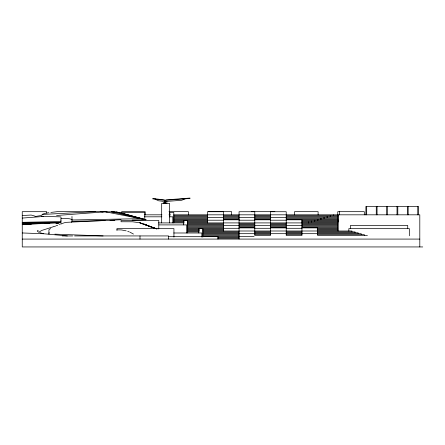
<?xml version="1.0" encoding="UTF-8"?>
<svg xmlns="http://www.w3.org/2000/svg" width="445" height="445" viewBox="0 0 445 445"><rect width="100%" height="100%" fill="white"/><g stroke="black" fill="none" stroke-linecap="round" stroke-linejoin="round"><path stroke-width="0.67" d="M155.166 198.793L155.116 199.182L158.515 200.778L163.304 201.351L163.304 203.382M164.483 200.306L164.528 199.916L152.785 198.509L152.735 198.898L164.483 200.306L164.483 203.382M71.473 222.344L71.634 222.011M49.128 232.568L48.922 234.187M42.002 214.395L44.823 213.372L48.906 212.693M38.576 232.435L41.619 230.482L53.205 226.783M50.63 228.502L48.939 229.737L48.9 233.564M185.259 198.815L181.699 200.267L166.33 201.435M53.517 226.677L55.619 226.071M61.621 223.674L65.576 222.378L121.062 219.735M59.04 224.397L59.936 224.152M56.165 225.76L57.678 225.393M35.055 216.509L41.98 215.391M50.819 212.437L57.16 211.675L105.07 211.675L107.106 212.104M165.662 200.3L190.037 198.453L190.004 198.058L165.635 199.911L165.662 203.382M22.25 218.072L44.25 216.42L60.281 216.843L60.976 217.027L60.976 224.369M56.571 215.486L105.498 211.814L117.202 211.814M22.25 215.519L31.156 215.052L35.111 216.159M42.114 214.468L95.569 211.675M31.217 224.252L22.25 224.452L55.38 222.873L57.961 223.646M22.25 222.328L60.943 221.527M71.901 221.293L105.142 220.603M109.987 220.503L114.827 220.403M132.104 220.047L145.943 219.763L121.529 213.077L145.943 219.763L105.498 211.814L100.32 211.675L103.034 212.054M71.979 219.975L140.448 218.684M22.25 224.03L40.284 223.69M44.289 223.613L49.801 223.512M55.998 223.396L58.751 223.34M22.25 223.179L60.131 222.739M60.448 222.444L22.25 222.75L60.509 222.444M61.11 218.517C64.625 218.923 68.825 217.844 71.979 219.591M164.483 201.018L165.662 201.018M164.483 202.197L165.662 202.197M121.591 211.675L145.17 211.675L145.17 214.818M168.983 211.675L188.402 211.675L188.402 214.818M208.054 211.675L231.639 211.675L231.639 214.818M251.292 211.675L274.871 211.675M115.155 212.426L144.803 212.426L144.803 219.513M144.269 214.818L161.947 214.818M168.983 214.818L170.368 214.818M173.811 214.818L419.802 214.818L419.802 246.942M173.811 215.719L207.62 215.719M223.34 215.719L239.06 215.719M254.785 215.719L270.504 215.719M286.224 215.719L338.461 215.719M173.811 216.615L207.62 216.615M223.34 216.615L239.06 216.615M254.785 216.615L270.504 216.615M286.224 216.615L338.461 216.615M144.269 216.815L161.88 216.815M169.395 216.815L172.81 216.815L172.81 222.884M173.811 217.516L338.439 217.516M173.811 218.412L207.62 218.412M223.34 218.412L239.06 218.412M254.785 218.412L270.504 218.412M286.224 218.412L338.439 218.412M173.811 219.313L207.62 219.313M223.34 219.313L239.06 219.313M254.785 219.313L270.504 219.313M286.224 219.313L338.423 219.313M223.34 219.813L239.06 219.813M254.785 219.813L270.504 219.813M286.224 219.813L301.949 219.813L301.949 235.483L286.224 235.483L286.224 211.725L270.504 211.725L270.504 235.483L254.785 235.483L254.785 211.725L239.06 211.725L239.06 239.082M173.811 220.208L223.34 220.208M239.06 220.208L254.785 220.208M270.504 220.208L286.224 220.208M301.855 220.208L338.751 220.208M173.811 221.109L184.158 221.109M187.612 221.109L207.62 221.109M301.855 221.109L338.751 221.109M173.811 222.011L184.158 222.011M187.612 222.011L207.62 222.011M301.799 222.011L338.4 222.011M158.409 222.906L184.158 222.906M187.612 222.906L338.05 222.906M187.684 223.807L223.34 223.807M239.06 223.807L254.785 223.807M270.504 223.807L286.224 223.807M301.949 223.807L338.05 223.807M187.684 224.703L223.34 224.703M239.06 224.703L254.785 224.703M270.504 224.703L286.224 224.703M301.949 224.703L338.05 224.703M158.793 224.903L186.689 224.903L186.689 232.991M187.684 225.604L338.05 225.604M187.684 226.499L223.34 226.499M239.06 226.499L254.785 226.499M270.504 226.499L286.224 226.499M301.949 226.499L338.05 226.499M187.684 227.401L223.34 227.401M239.06 227.401L254.785 227.401M270.504 227.401L286.224 227.401M301.949 227.401L338.05 227.401M239.06 227.896L254.785 227.896M270.504 227.896L286.224 227.896M301.949 227.896L317.669 227.896L317.669 235.483L367.414 235.483M187.684 228.296L239.06 228.296M254.785 228.296L270.504 228.296M286.224 228.296L301.949 228.296M317.224 228.296L338.05 228.296M187.684 229.197L199.343 229.197M202.77 229.197L223.34 229.197M317.224 229.197L338.05 229.197M116.94 229.843L121.402 229.926L126.174 230.849M187.684 230.093L199.343 230.093M202.77 230.093L223.34 230.093M317.224 230.093L338.05 230.093M187.684 230.994L199.343 230.994M202.77 230.994L351.939 230.994L351.939 231.889M187.684 231.889L198.837 231.889M202.825 231.889L239.06 231.889M254.785 231.889L270.504 231.889M286.224 231.889L301.949 231.889M317.669 231.889L355.038 231.889L355.038 232.791M202.825 232.791L239.06 232.791M254.785 232.791L270.504 232.791M286.224 232.791L301.949 232.791M317.669 232.791L358.13 232.791L358.13 233.686M173.761 232.991L201.83 232.991L201.83 237.052M202.825 233.686L361.229 233.686L361.229 234.587M202.825 234.587L239.06 234.587M254.785 234.587L270.504 234.587M286.224 234.587L301.949 234.587M317.669 234.587L364.322 234.587L364.322 235.483M202.825 235.483L239.06 235.483M62.161 235.945L72.646 235.945M74.582 235.933L168.583 235.933M202.825 236.384L254.101 236.384M168.388 236.684L217.983 236.684L217.983 239.082M217.866 237.28L239.06 237.28M217.866 238.181L239.06 238.181M22.25 239.082L419.802 239.082M422.75 246.942L22.25 246.942L22.25 211.687L46.703 211.687L46.703 213.055M43.655 216.465L41.385 216.37M22.25 232.969L43.849 233.764L67.379 235.945M54.852 234.159L103.095 235.933M114.804 211.954L111.395 211.814L145.943 219.763L116.501 212.132M43.504 233.747L39.772 232.674M60.676 220.064L60.976 220.164M157.202 228.936L139.775 222.784L132.543 221.788L121.062 221.76L121.062 220.509L158.793 220.509L158.793 228.947M127.721 231.328L129.239 231.889M156.518 228.902L139.775 222.784L156.573 228.88M129.99 232.201L133.483 234.064M37.92 231.4L37.892 230.399L37.892 231.734M418.534 214.818L418.534 206.436L365.901 206.436L365.901 214.818M417.749 206.436L417.749 214.818M409.328 235.806L409.328 228.596L348.847 228.596L348.847 230.994M408.165 206.436L408.165 214.818M407.726 228.596L407.726 225.454L350.443 225.454L350.443 228.596M407.381 206.436L407.381 214.818M397.797 206.436L397.797 214.818M397.012 206.436L397.012 214.818M387.428 206.436L387.428 214.818M386.638 206.436L386.638 214.818M377.054 206.436L377.054 214.818M376.27 206.436L376.27 214.818M366.686 206.436L366.686 214.818M364.305 214.818L364.305 211.675L337.755 211.675L337.755 214.818M339.646 211.675L339.646 214.818M338.05 214.818L338.05 230.994M333.327 214.818L333.327 215.719M330.234 215.719L330.234 216.615M327.136 216.615L327.136 217.516M324.043 217.516L324.043 218.412M320.951 218.412L320.951 219.313M318.108 214.818L318.108 211.675L294.523 211.675L294.523 214.818M317.852 219.313L317.852 220.208M314.76 220.208L314.76 221.109M311.667 221.109L311.667 222.011M308.569 222.011L308.569 222.906M223.34 230.994L223.34 211.725L207.62 211.725L207.62 222.906M202.825 237.113L202.825 228.596L198.837 228.596L198.837 232.991M187.684 232.991L187.684 220.509L183.69 220.509L183.69 224.903M173.934 237.113L173.934 228.596L116.94 228.596L116.94 230.477M173.811 222.906L173.811 212.426L169.818 212.426L169.818 216.815M169.545 222.906L169.545 203.382L161.68 203.382L161.68 222.906M168.583 236.684L168.583 239.082M166.842 201.396L166.842 203.382M139.997 235.933L139.997 239.082M71.979 216.442L71.979 221.538M145.337 224.58L143.974 224.052L155.188 228.585L145.337 224.58"/></g></svg>
